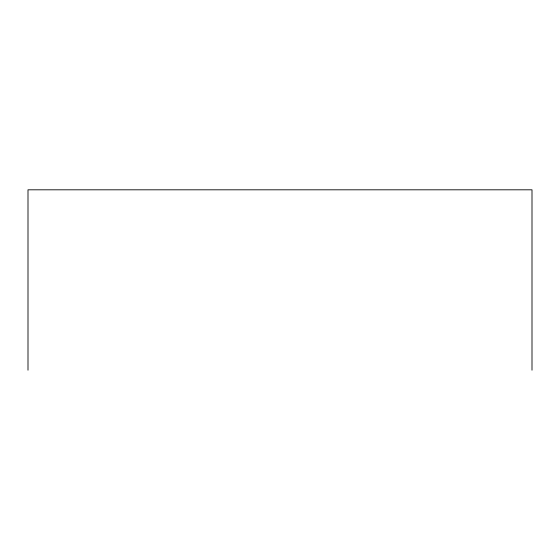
<?xml version="1.0" encoding="UTF-8"?>
<svg xmlns="http://www.w3.org/2000/svg" width="560" height="560" viewBox="0 0 560 560"><rect width="100%" height="100%" fill="white"/><g stroke="black" fill="none" stroke-linecap="round" stroke-linejoin="round"><path stroke-width="0.84" d="M532 370.188L532 189.812L28 189.812L28 370.188"/></g></svg>
